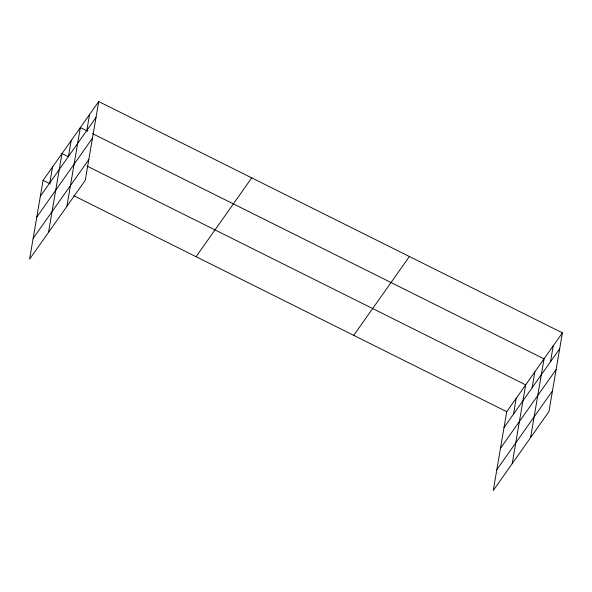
<?xml version="1.0" encoding="UTF-8"?>
<svg xmlns="http://www.w3.org/2000/svg" width="592" height="592" viewBox="0 0 592 592"><rect width="100%" height="100%" fill="white"/><g stroke="black" fill="none" stroke-linecap="round" stroke-linejoin="round"><path stroke-width="0.89" d="M98.731 101.543L43.068 180.375L29.6 259.148L85.263 180.316L98.731 101.543L562.4 332.852L548.932 411.625L493.269 490.457L506.737 411.684L562.4 332.852M49.809 182.869L52.525 166.974M48.529 232.345L61.99 153.572L68.465 156.799M68.457 156.466L71.173 140.563M66.896 206.327L80.357 127.554L87.646 131.187M86.824 130.447L89.547 114.552M513.479 414.185L516.202 398.283M512.198 463.654L525.659 384.881L87.091 166.093M532.127 387.775L534.842 371.88M530.565 437.643L544.033 358.87L92.507 133.614M550.501 361.756L553.217 345.861M40.345 196.27L96.015 117.438M36.8 217.02L92.463 138.188M33.145 238.398L88.815 159.566M196.078 256.706L251.741 177.874M353.727 335.353L409.39 256.521M504.014 427.587L559.684 348.755M500.469 448.336L556.132 369.497M496.814 469.708L552.484 390.875M43.068 180.375L50.35 184.008M73.83 195.723L506.737 411.684"/></g></svg>
